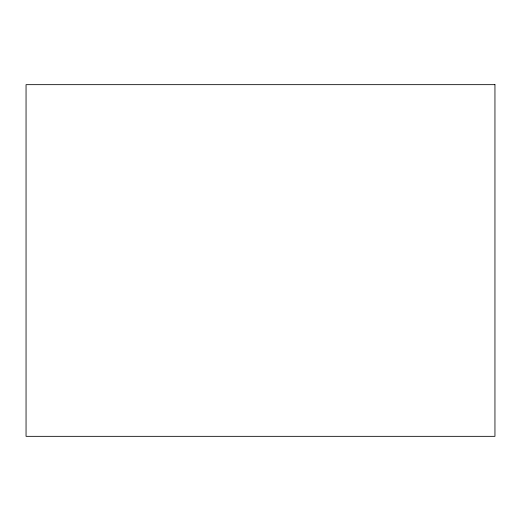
<?xml version="1.0" encoding="UTF-8"?>
<svg xmlns="http://www.w3.org/2000/svg" width="521" height="521" viewBox="0 0 521 521"><rect width="100%" height="100%" fill="white"/><g stroke="black" fill="none" stroke-linecap="round" stroke-linejoin="round"><path stroke-width="0.78" d="M494.95 84.662L26.05 84.662L26.05 436.337L494.95 436.337L494.95 84.662"/></g></svg>
